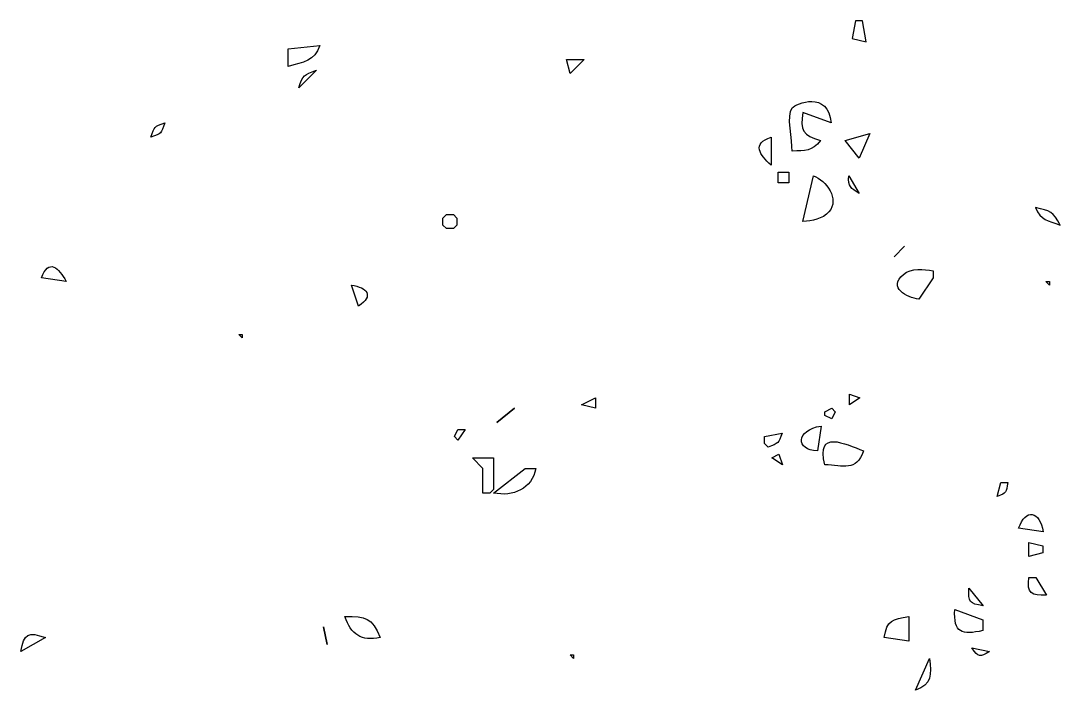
# Model space of a CAD drawing. Header units: centimetres. Extents: x -10.8 to 7.5, y -7.5 to 7.5.
# Drawn here: x 4.083 to 6.135, y 1.509 to 2.831 of the extents above; entities that cross this region are included whole.
import ezdxf

# ---------------------------------------------------------------- set-up
doc = ezdxf.new("R2010")
doc.units = ezdxf.units.CM
doc.header["$MEASUREMENT"] = 0
doc.layers.add('Layer 1', color=7, linetype='Continuous')

msp = doc.modelspace()

# ---------------------------------------------------------------- linework, layer by layer
at = {"layer": 'Layer 1'}
for points, knots in [([(5.74512, 2.83116), (5.74512, 2.83116), (5.75208, 2.7894), (5.75208, 2.7894), (5.75208, 2.7894), (5.75208, 2.7894), (5.72424, 2.79636), (5.72424, 2.79636), (5.72424, 2.79636), (5.72424, 2.79636), (5.7312, 2.83116), (5.7312, 2.83116), (5.7312, 2.83116), (5.7312, 2.83116), (5.74512, 2.83116), (5.74512, 2.83116)], [0, 0, 0, 0, 0.2, 0.2, 0.2, 0.2, 0.4, 0.4, 0.4, 0.4, 0.6, 0.6, 0.6, 0.6, 1, 1, 1, 1]), ([(4.61089, 2.77548), (4.61089, 2.77548), (4.61089, 2.74068), (4.61089, 2.74068), (4.61089, 2.74068), (4.64116, 2.75021), (4.66246, 2.75077), (4.67353, 2.78244), (4.67353, 2.78244), (4.67353, 2.78244), (4.61089, 2.77548), (4.61089, 2.77548)], [0, 0, 0, 0, 0.25, 0.25, 0.25, 0.25, 0.5, 0.5, 0.5, 0.5, 1, 1, 1, 1]), ([(5.16062, 2.7546), (5.16062, 2.7546), (5.16758, 2.72676), (5.16758, 2.72676), (5.16758, 2.72676), (5.16758, 2.72676), (5.19542, 2.7546), (5.19542, 2.7546), (5.19542, 2.7546), (5.19542, 2.7546), (5.16062, 2.7546), (5.16062, 2.7546)], [0, 0, 0, 0, 0.25, 0.25, 0.25, 0.25, 0.5, 0.5, 0.5, 0.5, 1, 1, 1, 1]), ([(4.63178, 2.69893), (4.63178, 2.69893), (4.66658, 2.73373), (4.66658, 2.73373), (4.66658, 2.73373), (4.64194, 2.72461), (4.64006, 2.72399), (4.63178, 2.69893)], [0, 0, 0, 0, 0.3333333, 0.3333333, 0.3333333, 0.3333333, 1, 1, 1, 1]), ([(5.60619, 2.65898), (5.5945, 2.64444), (5.60619, 2.5953), (5.60619, 2.57366), (5.60619, 2.57366), (5.63187, 2.57491), (5.6453, 2.57317), (5.66187, 2.59454), (5.66187, 2.59454), (5.62728, 2.60505), (5.6213, 2.61472), (5.62707, 2.65022), (5.62707, 2.65022), (5.62707, 2.65022), (5.68275, 2.62934), (5.68275, 2.62934), (5.68275, 2.62934), (5.6776, 2.69413), (5.61329, 2.66797), (5.6062, 2.65899), (5.6062, 2.65899), (5.6062, 2.65899), (5.60619, 2.65898), (5.60619, 2.65898)], [0, 0, 0, 0, 0.1428571, 0.1428571, 0.1428571, 0.1428571, 0.2857143, 0.2857143, 0.2857143, 0.2857143, 0.4285714, 0.4285714, 0.4285714, 0.4285714, 0.5714286, 0.5714286, 0.5714286, 0.5714286, 0.7142857, 0.7142857, 0.7142857, 0.7142857, 1, 1, 1, 1]), ([(4.33957, 2.6015), (4.36094, 2.60895), (4.35996, 2.60797), (4.36741, 2.62934), (4.36741, 2.62934), (4.34604, 2.62189), (4.34702, 2.62287), (4.33957, 2.6015)], [0, 0, 0, 0, 0.3333333, 0.3333333, 0.3333333, 0.3333333, 1, 1, 1, 1]), ([(5.71064, 2.59454), (5.71064, 2.59454), (5.73848, 2.55974), (5.73848, 2.55974), (5.73848, 2.55974), (5.73848, 2.55974), (5.75936, 2.60846), (5.75936, 2.60846), (5.75936, 2.60846), (5.75936, 2.60846), (5.71064, 2.59454), (5.71064, 2.59454)], [0, 0, 0, 0, 0.25, 0.25, 0.25, 0.25, 0.5, 0.5, 0.5, 0.5, 1, 1, 1, 1]), ([(5.56449, 2.54582), (5.56449, 2.54582), (5.56449, 2.6015), (5.56449, 2.6015), (5.56449, 2.6015), (5.52621, 2.58793), (5.54138, 2.56691), (5.56449, 2.54582)], [0, 0, 0, 0, 0.3333333, 0.3333333, 0.3333333, 0.3333333, 1, 1, 1, 1]), ([(5.57845, 2.5319), (5.57845, 2.5319), (5.57845, 2.51102), (5.57845, 2.51102), (5.57845, 2.51102), (5.57845, 2.51102), (5.59933, 2.51102), (5.59933, 2.51102), (5.59933, 2.51102), (5.59933, 2.51102), (5.59933, 2.5319), (5.59933, 2.5319), (5.59933, 2.5319), (5.59933, 2.5319), (5.57845, 2.5319), (5.57845, 2.5319)], [0, 0, 0, 0, 0.2, 0.2, 0.2, 0.2, 0.4, 0.4, 0.4, 0.4, 0.6, 0.6, 0.6, 0.6, 1, 1, 1, 1]), ([(5.67874, 2.45396), (5.70038, 2.47881), (5.67352, 2.51611), (5.64805, 2.52495), (5.64805, 2.52495), (5.64805, 2.52495), (5.62717, 2.43448), (5.62717, 2.43448), (5.62717, 2.43448), (5.64547, 2.43657), (5.66572, 2.43907), (5.67874, 2.45397), (5.67874, 2.45397), (5.67874, 2.45397), (5.67874, 2.45396), (5.67874, 2.45396)], [0, 0, 0, 0, 0.2, 0.2, 0.2, 0.2, 0.4, 0.4, 0.4, 0.4, 0.6, 0.6, 0.6, 0.6, 1, 1, 1, 1]), ([(5.73853, 2.49014), (5.73853, 2.49014), (5.71765, 2.52494), (5.71765, 2.52494), (5.71765, 2.52494), (5.71646, 2.50364), (5.72092, 2.50093), (5.73853, 2.49014)], [0, 0, 0, 0, 0.3333333, 0.3333333, 0.3333333, 0.3333333, 1, 1, 1, 1]), ([(4.92333, 2.44851), (4.92333, 2.44851), (4.91637, 2.44155), (4.91637, 2.44155), (4.91637, 2.44155), (4.91637, 2.44155), (4.91637, 2.42763), (4.91637, 2.42763), (4.91637, 2.42763), (4.91637, 2.42763), (4.92333, 2.42067), (4.92333, 2.42067), (4.92333, 2.42067), (4.92333, 2.42067), (4.93725, 2.42067), (4.93725, 2.42067), (4.93725, 2.42067), (4.93725, 2.42067), (4.94421, 2.42763), (4.94421, 2.42763), (4.94421, 2.42763), (4.94421, 2.42763), (4.94421, 2.44155), (4.94421, 2.44155), (4.94421, 2.44155), (4.94421, 2.44155), (4.93725, 2.44851), (4.93725, 2.44851), (4.93725, 2.44851), (4.93725, 2.44851), (4.92333, 2.44851), (4.92333, 2.44851)], [0, 0, 0, 0, 0.1111111, 0.1111111, 0.1111111, 0.1111111, 0.2222222, 0.2222222, 0.2222222, 0.2222222, 0.3333333, 0.3333333, 0.3333333, 0.3333333, 0.4444444, 0.4444444, 0.4444444, 0.4444444, 0.5555556, 0.5555556, 0.5555556, 0.5555556, 0.6666667, 0.6666667, 0.6666667, 0.6666667, 0.7777778, 0.7777778, 0.7777778, 0.7777778, 1, 1, 1, 1]), ([(6.13533, 2.42751), (6.11083, 2.43718), (6.09684, 2.43691), (6.08661, 2.46231), (6.08661, 2.46231), (6.1157, 2.45605), (6.12113, 2.4541), (6.13533, 2.42751)], [0, 0, 0, 0, 0.3333333, 0.3333333, 0.3333333, 0.3333333, 1, 1, 1, 1]), ([(5.80716, 2.36499), (5.80716, 2.36499), (5.82804, 2.38587), (5.82804, 2.38587), (5.82804, 2.38587), (5.82804, 2.38587), (5.80716, 2.36499), (5.80716, 2.36499)], [0, 0, 0, 0, 0.3333333, 0.3333333, 0.3333333, 0.3333333, 1, 1, 1, 1]), ([(4.12354, 2.32323), (4.12354, 2.32323), (4.17225, 2.31627), (4.17225, 2.31627), (4.17225, 2.31627), (4.15826, 2.34334), (4.13759, 2.36283), (4.12354, 2.32323)], [0, 0, 0, 0, 0.3333333, 0.3333333, 0.3333333, 0.3333333, 1, 1, 1, 1]), ([(5.82576, 2.33033), (5.79451, 2.30354), (5.83223, 2.2844), (5.85638, 2.28147), (5.85638, 2.28147), (5.85638, 2.28147), (5.88422, 2.32323), (5.88422, 2.32323), (5.88422, 2.32323), (5.88422, 2.32323), (5.88422, 2.33715), (5.88422, 2.33715), (5.88422, 2.33715), (5.86613, 2.34084), (5.84128, 2.34362), (5.82576, 2.33033)], [0, 0, 0, 0, 0.2, 0.2, 0.2, 0.2, 0.4, 0.4, 0.4, 0.4, 0.6, 0.6, 0.6, 0.6, 1, 1, 1, 1]), ([(4.7359, 2.30932), (4.7359, 2.30932), (4.74982, 2.26756), (4.74982, 2.26756), (4.74982, 2.26756), (4.78093, 2.28858), (4.76645, 2.30396), (4.7359, 2.30932)], [0, 0, 0, 0, 0.3333333, 0.3333333, 0.3333333, 0.3333333, 1, 1, 1, 1]), ([(6.10699, 2.31628), (6.10699, 2.31628), (6.11395, 2.30932), (6.11395, 2.30932), (6.11395, 2.30932), (6.11395, 2.30932), (6.11395, 2.31628), (6.11395, 2.31628), (6.11395, 2.31628), (6.11395, 2.31628), (6.10699, 2.31628), (6.10699, 2.31628)], [0, 0, 0, 0, 0.25, 0.25, 0.25, 0.25, 0.5, 0.5, 0.5, 0.5, 1, 1, 1, 1]), ([(4.51314, 2.21189), (4.51314, 2.21189), (4.5201, 2.20493), (4.5201, 2.20493), (4.5201, 2.20493), (4.5201, 2.20493), (4.5201, 2.21189), (4.5201, 2.21189), (4.5201, 2.21189), (4.5201, 2.21189), (4.51314, 2.21189), (4.51314, 2.21189)], [0, 0, 0, 0, 0.25, 0.25, 0.25, 0.25, 0.5, 0.5, 0.5, 0.5, 1, 1, 1, 1]), ([(5.71899, 2.09367), (5.71899, 2.09367), (5.71899, 2.07279), (5.71899, 2.07279), (5.71899, 2.07279), (5.71899, 2.07279), (5.73987, 2.08671), (5.73987, 2.08671), (5.73987, 2.08671), (5.73987, 2.08671), (5.71899, 2.09367), (5.71899, 2.09367)], [0, 0, 0, 0, 0.25, 0.25, 0.25, 0.25, 0.5, 0.5, 0.5, 0.5, 1, 1, 1, 1]), ([(5.19007, 2.07279), (5.19007, 2.07279), (5.21791, 2.06583), (5.21791, 2.06583), (5.21791, 2.06583), (5.21791, 2.06583), (5.21791, 2.08671), (5.21791, 2.08671), (5.21791, 2.08671), (5.21791, 2.08671), (5.19007, 2.07279), (5.19007, 2.07279)], [0, 0, 0, 0, 0.25, 0.25, 0.25, 0.25, 0.5, 0.5, 0.5, 0.5, 1, 1, 1, 1]), ([(5.02313, 2.03799), (5.02313, 2.03799), (5.05793, 2.06583), (5.05793, 2.06583), (5.05793, 2.06583), (5.05793, 2.06583), (5.02313, 2.03799), (5.02313, 2.03799)], [0, 0, 0, 0, 0.3333333, 0.3333333, 0.3333333, 0.3333333, 1, 1, 1, 1]), ([(5.67036, 2.05887), (5.67036, 2.05887), (5.67036, 2.05191), (5.67036, 2.05191), (5.67036, 2.05191), (5.67036, 2.05191), (5.68428, 2.04495), (5.68428, 2.04495), (5.68428, 2.04495), (5.68428, 2.04495), (5.69124, 2.05887), (5.69124, 2.05887), (5.69124, 2.05887), (5.69124, 2.05887), (5.68428, 2.06583), (5.68428, 2.06583), (5.68428, 2.06583), (5.68428, 2.06583), (5.67036, 2.05887), (5.67036, 2.05887)], [0, 0, 0, 0, 0.1666667, 0.1666667, 0.1666667, 0.1666667, 0.3333333, 0.3333333, 0.3333333, 0.3333333, 0.5, 0.5, 0.5, 0.5, 0.6666667, 0.6666667, 0.6666667, 0.6666667, 1, 1, 1, 1]), ([(4.94611, 2.02395), (4.94611, 2.02395), (4.93915, 2.01003), (4.93915, 2.01003), (4.93915, 2.01003), (4.93915, 2.01003), (4.94611, 2.00307), (4.94611, 2.00307), (4.94611, 2.00307), (4.94611, 2.00307), (4.96003, 2.02395), (4.96003, 2.02395), (4.96003, 2.02395), (4.96003, 2.02395), (4.94611, 2.02395), (4.94611, 2.02395)], [0, 0, 0, 0, 0.2, 0.2, 0.2, 0.2, 0.4, 0.4, 0.4, 0.4, 0.6, 0.6, 0.6, 0.6, 1, 1, 1, 1]), ([(5.55164, 2.01003), (5.55164, 2.01003), (5.55164, 1.99611), (5.55164, 1.99611), (5.55164, 1.99611), (5.55164, 1.99611), (5.5586, 1.98915), (5.5586, 1.98915), (5.5586, 1.98915), (5.5792, 1.99743), (5.57892, 1.99604), (5.58644, 2.01699), (5.58644, 2.01699), (5.58644, 2.01699), (5.55164, 2.01003), (5.55164, 2.01003)], [0, 0, 0, 0, 0.2, 0.2, 0.2, 0.2, 0.4, 0.4, 0.4, 0.4, 0.6, 0.6, 0.6, 0.6, 1, 1, 1, 1]), ([(5.65605, 1.98219), (5.65605, 1.98219), (5.66301, 2.03091), (5.66301, 2.03091), (5.66301, 2.03091), (5.6129, 2.02249), (5.61269, 1.98268), (5.65605, 1.98219)], [0, 0, 0, 0, 0.3333333, 0.3333333, 0.3333333, 0.3333333, 1, 1, 1, 1]), ([(5.6704, 1.95418), (5.70735, 1.9539), (5.73241, 1.93936), (5.74695, 1.98202), (5.74695, 1.98202), (5.71013, 1.99566), (5.65244, 2.02531), (5.6704, 1.95418)], [0, 0, 0, 0, 0.3333333, 0.3333333, 0.3333333, 0.3333333, 1, 1, 1, 1]), ([(5.56599, 1.9681), (5.56599, 1.9681), (5.58687, 1.95418), (5.58687, 1.95418), (5.58687, 1.95418), (5.58687, 1.95418), (5.57991, 1.97506), (5.57991, 1.97506), (5.57991, 1.97506), (5.57991, 1.97506), (5.56599, 1.9681), (5.56599, 1.9681)], [0, 0, 0, 0, 0.25, 0.25, 0.25, 0.25, 0.5, 0.5, 0.5, 0.5, 1, 1, 1, 1]), ([(4.9745, 1.9681), (4.9745, 1.9681), (4.99538, 1.94722), (4.99538, 1.94722), (4.99538, 1.94722), (4.99538, 1.94722), (4.99538, 1.8985), (4.99538, 1.8985), (4.99538, 1.8985), (4.99538, 1.8985), (5.0093, 1.89851), (5.0093, 1.89851), (5.0093, 1.89851), (5.0093, 1.89851), (5.01626, 1.90547), (5.01626, 1.90547), (5.01626, 1.90547), (5.01626, 1.90547), (5.01626, 1.9681), (5.01626, 1.9681), (5.01626, 1.9681), (5.01626, 1.9681), (4.9745, 1.9681), (4.9745, 1.9681)], [0, 0, 0, 0, 0.1428571, 0.1428571, 0.1428571, 0.1428571, 0.2857143, 0.2857143, 0.2857143, 0.2857143, 0.4285714, 0.4285714, 0.4285714, 0.4285714, 0.5714286, 0.5714286, 0.5714286, 0.5714286, 0.7142857, 0.7142857, 0.7142857, 0.7142857, 1, 1, 1, 1]), ([(5.07896, 1.94723), (5.07896, 1.94723), (5.01632, 1.89851), (5.01632, 1.89851), (5.01632, 1.89851), (5.05439, 1.89065), (5.09273, 1.90658), (5.09983, 1.94723), (5.09983, 1.94723), (5.09983, 1.94723), (5.07896, 1.94723), (5.07896, 1.94723)], [0, 0, 0, 0, 0.25, 0.25, 0.25, 0.25, 0.5, 0.5, 0.5, 0.5, 1, 1, 1, 1]), ([(6.01801, 1.91939), (6.01801, 1.91939), (6.01105, 1.89155), (6.01105, 1.89155), (6.01105, 1.89155), (6.02991, 1.89941), (6.0281, 1.89941), (6.03193, 1.91939), (6.03193, 1.91939), (6.03193, 1.91939), (6.01801, 1.91939), (6.01801, 1.91939)], [0, 0, 0, 0, 0.25, 0.25, 0.25, 0.25, 0.5, 0.5, 0.5, 0.5, 1, 1, 1, 1]), ([(6.05325, 1.82887), (6.05325, 1.82887), (6.10197, 1.82191), (6.10197, 1.82191), (6.10197, 1.82191), (6.09487, 1.86325), (6.0671, 1.86903), (6.05325, 1.82887)], [0, 0, 0, 0, 0.3333333, 0.3333333, 0.3333333, 0.3333333, 1, 1, 1, 1]), ([(6.0734, 1.80103), (6.0734, 1.80103), (6.0734, 1.77319), (6.0734, 1.77319), (6.0734, 1.77319), (6.0734, 1.77319), (6.10124, 1.78015), (6.10124, 1.78015), (6.10124, 1.78015), (6.10124, 1.78015), (6.10124, 1.79407), (6.10124, 1.79407), (6.10124, 1.79407), (6.10124, 1.79407), (6.0734, 1.80103), (6.0734, 1.80103)], [0, 0, 0, 0, 0.2, 0.2, 0.2, 0.2, 0.4, 0.4, 0.4, 0.4, 0.6, 0.6, 0.6, 0.6, 1, 1, 1, 1]), ([(6.07345, 1.73144), (6.06934, 1.70019), (6.07818, 1.69588), (6.10825, 1.69664), (6.10825, 1.69664), (6.10825, 1.69664), (6.08737, 1.73144), (6.08737, 1.73144), (6.08737, 1.73144), (6.08737, 1.73144), (6.07345, 1.73144), (6.07345, 1.73144)], [0, 0, 0, 0, 0.25, 0.25, 0.25, 0.25, 0.5, 0.5, 0.5, 0.5, 1, 1, 1, 1]), ([(5.95514, 1.71056), (5.95305, 1.68307), (5.95612, 1.68043), (5.98298, 1.67576), (5.98298, 1.67576), (5.98298, 1.67576), (5.95514, 1.71056), (5.95514, 1.71056)], [0, 0, 0, 0, 0.3333333, 0.3333333, 0.3333333, 0.3333333, 1, 1, 1, 1]), ([(5.92697, 1.6688), (5.92447, 1.62203), (5.94117, 1.61737), (5.98265, 1.62704), (5.98265, 1.62704), (5.98265, 1.62704), (5.98265, 1.64792), (5.98265, 1.64792), (5.98265, 1.64792), (5.98265, 1.64792), (5.92697, 1.6688), (5.92697, 1.6688)], [0, 0, 0, 0, 0.25, 0.25, 0.25, 0.25, 0.5, 0.5, 0.5, 0.5, 1, 1, 1, 1]), ([(4.72295, 1.65488), (4.73471, 1.61911), (4.75545, 1.60554), (4.79254, 1.61312), (4.79254, 1.61312), (4.77598, 1.65342), (4.76415, 1.65432), (4.72295, 1.65488)], [0, 0, 0, 0, 0.3333333, 0.3333333, 0.3333333, 0.3333333, 1, 1, 1, 1]), ([(5.78774, 1.61312), (5.78774, 1.61312), (5.83646, 1.60616), (5.83646, 1.60616), (5.83646, 1.60616), (5.83646, 1.60616), (5.83646, 1.65488), (5.83646, 1.65488), (5.83646, 1.65488), (5.80326, 1.64924), (5.7938, 1.64778), (5.78774, 1.61312)], [0, 0, 0, 0, 0.25, 0.25, 0.25, 0.25, 0.5, 0.5, 0.5, 0.5, 1, 1, 1, 1]), ([(4.08287, 1.58529), (4.08287, 1.58529), (4.13159, 1.61313), (4.13159, 1.61313), (4.13159, 1.61313), (4.09728, 1.62503), (4.08907, 1.62197), (4.08287, 1.58529)], [0, 0, 0, 0, 0.3333333, 0.3333333, 0.3333333, 0.3333333, 1, 1, 1, 1]), ([(4.6877, 1.5992), (4.6877, 1.5992), (4.68074, 1.634), (4.68074, 1.634), (4.68074, 1.634), (4.68074, 1.634), (4.6877, 1.5992), (4.6877, 1.5992)], [0, 0, 0, 0, 0.3333333, 0.3333333, 0.3333333, 0.3333333, 1, 1, 1, 1]), ([(5.96099, 1.59267), (5.9738, 1.57395), (5.97679, 1.57325), (5.99579, 1.58571), (5.99579, 1.58571), (5.99579, 1.58571), (5.96099, 1.59267), (5.96099, 1.59267)], [0, 0, 0, 0, 0.3333333, 0.3333333, 0.3333333, 0.3333333, 1, 1, 1, 1]), ([(5.16762, 1.57875), (5.16762, 1.57875), (5.17458, 1.57179), (5.17458, 1.57179), (5.17458, 1.57179), (5.17458, 1.57179), (5.17458, 1.57875), (5.17458, 1.57875), (5.17458, 1.57875), (5.17458, 1.57875), (5.16762, 1.57875), (5.16762, 1.57875)], [0, 0, 0, 0, 0.25, 0.25, 0.25, 0.25, 0.5, 0.5, 0.5, 0.5, 1, 1, 1, 1]), ([(5.84964, 1.50915), (5.88242, 1.52063), (5.88068, 1.54033), (5.87748, 1.57178), (5.87748, 1.57178), (5.87748, 1.57178), (5.84964, 1.50915), (5.84964, 1.50915)], [0, 0, 0, 0, 0.3333333, 0.3333333, 0.3333333, 0.3333333, 1, 1, 1, 1])]:
    msp.add_open_spline(points, degree=3, knots=knots, dxfattribs=at)

doc.saveas('drawing.dxf')
